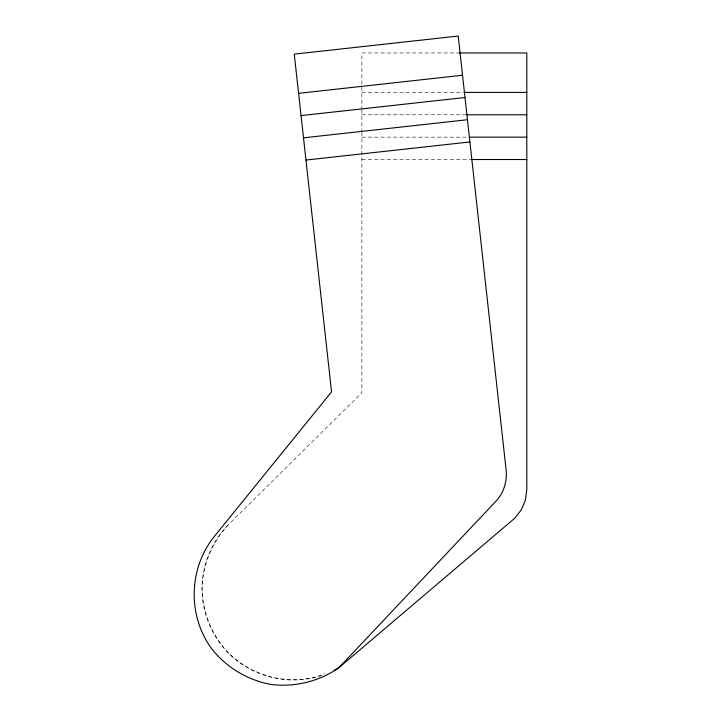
<?xml version="1.0" encoding="UTF-8"?>
<svg xmlns="http://www.w3.org/2000/svg" width="721" height="721" viewBox="0 0 721 721"><rect width="100%" height="100%" fill="white"/><g stroke="black" fill="none" stroke-linecap="round" stroke-linejoin="round"><path stroke-width="0.54" stroke-dasharray="3.6 2.7" d="M361.879 132.349L361.879 392.729L228.737 524.347C212.217 541.85 202.718 564.768 202.024 588.832C202.718 612.886 212.217 635.805 228.737 653.307C253.612 677.235 292.501 687.14 324.82 673.603M460.079 52.966L361.879 52.966L361.879 86.763M361.879 92.396L463.315 92.396M361.879 114.792L466.902 114.792M361.879 137.152L469.371 137.152M361.879 159.521L470.723 159.521M361.879 87.358L361.879 109.195M361.879 109.871L361.879 131.564M321.99 675.361A91.188 91.188 0 0 1 228.737 524.347"/><path stroke-width="1.08" d="M298.593 93.342L462.54 75.236M301.054 115.603L464.991 97.506M303.505 137.828L467.451 119.731M305.965 160.053L469.903 141.956M459.493 52.966L526.817 52.966L526.817 489.523L525.447 499.932L521.418 509.639L515.028 517.975L338.816 667.799C319.015 681.489 294.916 687.401 271.033 684.454C247.357 680.128 226.133 667.276 211.334 648.296C187.631 615.41 188.596 569.157 213.659 537.289L331.552 391.854L294.267 54.147L458.214 36.05L506.115 469.966A40.25 40.25 0 0 1 497.517 499.545L338.816 667.799A91.188 91.188 0 0 1 334.057 670.359M464.432 92.396L526.817 92.396M466.902 114.792L526.817 114.792M469.371 137.152L526.817 137.152M471.84 159.521L526.817 159.521"/></g></svg>
